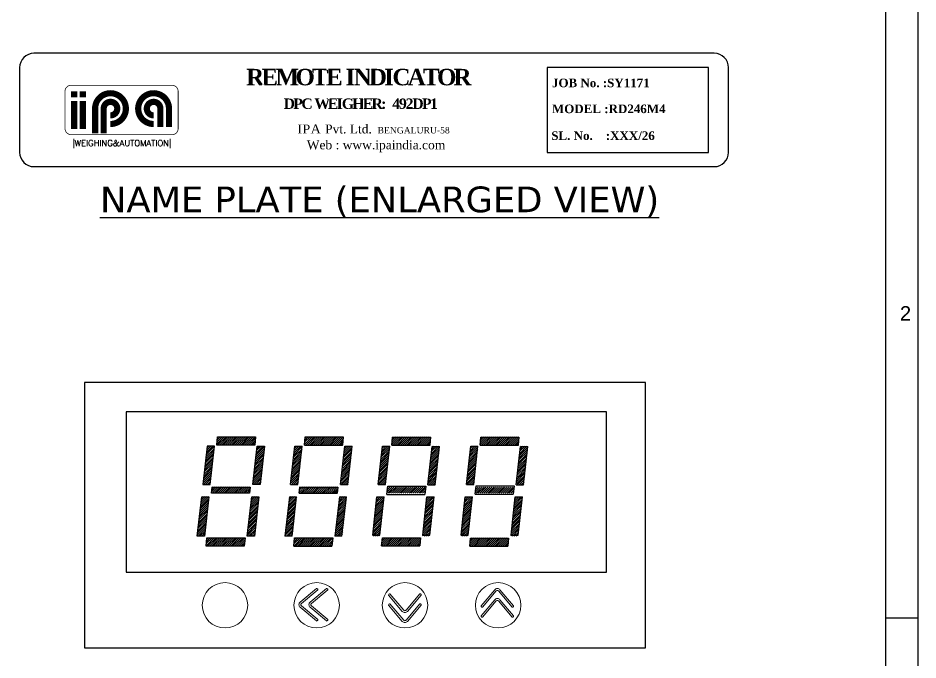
# Model space of a CAD drawing. Header units: inches. Extents: x 784 to 2184505, y 7 to 371504.
# Drawn here: x 472777 to 516048, y 303482 to 334373 of the extents above; entities that cross this region are included whole.
import ezdxf
from ezdxf.enums import TextEntityAlignment as Align

# ---------------------------------------------------------------- set-up
doc = ezdxf.new("R2010")
doc.units = ezdxf.units.IN
doc.header["$MEASUREMENT"] = 0
doc.layers.add('SHEET', color=10, linetype='Continuous')
doc.styles.add('ROMANC', font='romanc.shx', dxfattribs={"height": 5})
doc.styles.add('ROMANT', font='romant', dxfattribs={"width": 1.3, "height": 4})
doc.styles.get("Standard").update_dxf_attribs({"font": 'arial.ttf'})

# ---------------------------------------------------------------- blocks, each defined once
blk = doc.blocks.new('563')
for p, q in [((1294163.8675, 121852.597), (1294159.5706, 121852.597)), ((1294159.5706, 121852.597), (1294159.5706, 121850.5632)), ((1294163.8675, 121850.5632), (1294163.8675, 121852.597)), ((1294163.5686, 121852.3731), (1294159.8882, 121852.3731)), ((1294159.8882, 121852.3731), (1294159.8882, 121851.1423)), ((1294163.5686, 121851.1423), (1294163.5686, 121852.3731)), ((1294159.8882, 121851.1423), (1294163.5686, 121851.1423)), ((1294159.5706, 121850.5632), (1294163.8675, 121850.5632))]:
    blk.add_line(p, q)
at = {"color": 242, "linetype": 'Continuous'}
for p, q in [((1294160.5824, 121852.117), (1294160.5894, 121852.18)), ((1294160.5829, 121852.1252), (1294160.6391, 121852.1814)), ((1294160.5848, 121852.1419), (1294160.6243, 121852.1814)), ((1294160.5866, 121852.1586), (1294160.6094, 121852.1814)), ((1294160.5885, 121852.1753), (1294160.5946, 121852.1814)), ((1294160.5894, 121852.18), (1294160.8809, 121852.18)), ((1294160.591, 121852.1185), (1294160.654, 121852.1814)), ((1294160.6058, 121852.1185), (1294160.6688, 121852.1814)), ((1294160.6207, 121852.1185), (1294160.6837, 121852.1814)), ((1294160.6355, 121852.1185), (1294160.6985, 121852.1814)), ((1294160.6504, 121852.1185), (1294160.7133, 121852.1814)), ((1294160.6652, 121852.1185), (1294160.7282, 121852.1814)), ((1294160.6801, 121852.1185), (1294160.743, 121852.1814)), ((1294160.6949, 121852.1185), (1294160.7579, 121852.1814)), ((1294160.7097, 121852.1185), (1294160.7727, 121852.1814)), ((1294160.7246, 121852.1185), (1294160.7875, 121852.1814)), ((1294160.7394, 121852.1185), (1294160.8024, 121852.1814)), ((1294160.7543, 121852.1185), (1294160.8172, 121852.1814)), ((1294160.7691, 121852.1185), (1294160.8321, 121852.1814)), ((1294160.7839, 121852.1185), (1294160.8469, 121852.1814)), ((1294160.7988, 121852.1185), (1294160.8617, 121852.1814)), ((1294160.8136, 121852.1185), (1294160.8766, 121852.1814)), ((1294160.8285, 121852.1185), (1294160.8793, 121852.1694)), ((1294160.8433, 121852.1185), (1294160.8775, 121852.1527)), ((1294160.8581, 121852.1185), (1294160.8756, 121852.136)), ((1294160.873, 121852.1185), (1294160.8738, 121852.1193)), ((1294160.8809, 121852.18), (1294160.8739, 121852.117)), ((1294161.254, 121852.117), (1294161.261, 121852.18)), ((1294161.2571, 121852.1243), (1294161.3133, 121852.1805)), ((1294161.2589, 121852.141), (1294161.2985, 121852.1805)), ((1294161.2608, 121852.1577), (1294161.2836, 121852.1805)), ((1294161.261, 121852.18), (1294161.5525, 121852.18)), ((1294161.2627, 121852.1744), (1294161.2688, 121852.1805)), ((1294161.2652, 121852.1176), (1294161.3281, 121852.1805)), ((1294161.28, 121852.1176), (1294161.343, 121852.1805)), ((1294161.2949, 121852.1176), (1294161.3578, 121852.1805)), ((1294161.3097, 121852.1176), (1294161.3727, 121852.1805)), ((1294161.3245, 121852.1176), (1294161.3875, 121852.1805)), ((1294161.3394, 121852.1176), (1294161.4023, 121852.1805)), ((1294161.3542, 121852.1176), (1294161.4172, 121852.1805)), ((1294161.3691, 121852.1176), (1294161.432, 121852.1805)), ((1294161.3839, 121852.1176), (1294161.4469, 121852.1805)), ((1294161.3987, 121852.1176), (1294161.4617, 121852.1805)), ((1294161.4136, 121852.1176), (1294161.4765, 121852.1805)), ((1294161.4284, 121852.1176), (1294161.4914, 121852.1805)), ((1294161.4433, 121852.1176), (1294161.5062, 121852.1805)), ((1294161.4581, 121852.1176), (1294161.5211, 121852.1805)), ((1294161.4729, 121852.1176), (1294161.5359, 121852.1805)), ((1294161.4878, 121852.1176), (1294161.5507, 121852.1805)), ((1294161.5026, 121852.1176), (1294161.5535, 121852.1685)), ((1294161.5175, 121852.1176), (1294161.5516, 121852.1518)), ((1294161.5323, 121852.1176), (1294161.5498, 121852.1351)), ((1294161.5525, 121852.18), (1294161.5455, 121852.117)), ((1294161.9231, 121852.1159), (1294161.9301, 121852.1789)), ((1294161.9262, 121852.1233), (1294161.9824, 121852.1795)), ((1294161.928, 121852.14), (1294161.9675, 121852.1795)), ((1294161.9299, 121852.1566), (1294161.9527, 121852.1795)), ((1294161.9301, 121852.1789), (1294162.2216, 121852.1789)), ((1294161.9318, 121852.1733), (1294161.9379, 121852.1795)), ((1294161.9343, 121852.1165), (1294161.9972, 121852.1795)), ((1294161.9491, 121852.1165), (1294162.0121, 121852.1795)), ((1294161.9639, 121852.1165), (1294162.0269, 121852.1795)), ((1294161.9788, 121852.1165), (1294162.0417, 121852.1795)), ((1294161.9936, 121852.1165), (1294162.0566, 121852.1795)), ((1294162.0085, 121852.1165), (1294162.0714, 121852.1795)), ((1294162.0233, 121852.1165), (1294162.0863, 121852.1795)), ((1294162.0381, 121852.1165), (1294162.1011, 121852.1795)), ((1294162.053, 121852.1165), (1294162.1159, 121852.1795)), ((1294162.0678, 121852.1165), (1294162.1308, 121852.1795)), ((1294162.0827, 121852.1165), (1294162.1456, 121852.1795)), ((1294162.0975, 121852.1165), (1294162.1605, 121852.1795)), ((1294162.1123, 121852.1165), (1294162.1753, 121852.1795)), ((1294162.1272, 121852.1165), (1294162.1901, 121852.1795)), ((1294162.142, 121852.1165), (1294162.205, 121852.1795)), ((1294162.1569, 121852.1165), (1294162.2198, 121852.1795)), ((1294162.1717, 121852.1165), (1294162.2226, 121852.1674)), ((1294162.1865, 121852.1165), (1294162.2207, 121852.1507)), ((1294162.2014, 121852.1165), (1294162.2189, 121852.134)), ((1294162.2216, 121852.1789), (1294162.2146, 121852.1159)), ((1294162.5999, 121852.1159), (1294162.6069, 121852.1789)), ((1294162.603, 121852.1233), (1294162.6592, 121852.1795)), ((1294162.6049, 121852.14), (1294162.6444, 121852.1795)), ((1294162.6067, 121852.1566), (1294162.6295, 121852.1795)), ((1294162.6069, 121852.1789), (1294162.8984, 121852.1789)), ((1294162.6086, 121852.1733), (1294162.6147, 121852.1795)), ((1294162.6111, 121852.1165), (1294162.674, 121852.1795)), ((1294162.6259, 121852.1165), (1294162.6889, 121852.1795)), ((1294162.6408, 121852.1165), (1294162.7037, 121852.1795)), ((1294162.6556, 121852.1165), (1294162.7186, 121852.1795)), ((1294162.6704, 121852.1165), (1294162.7334, 121852.1795)), ((1294162.6853, 121852.1165), (1294162.7482, 121852.1795)), ((1294162.7001, 121852.1165), (1294162.7631, 121852.1795)), ((1294162.715, 121852.1165), (1294162.7779, 121852.1795)), ((1294162.7298, 121852.1165), (1294162.7928, 121852.1795)), ((1294162.7446, 121852.1165), (1294162.8076, 121852.1795)), ((1294162.7595, 121852.1165), (1294162.8224, 121852.1795)), ((1294162.7743, 121852.1165), (1294162.8373, 121852.1795)), ((1294162.7892, 121852.1165), (1294162.8521, 121852.1795)), ((1294162.804, 121852.1165), (1294162.867, 121852.1795)), ((1294162.8188, 121852.1165), (1294162.8818, 121852.1795)), ((1294162.8337, 121852.1165), (1294162.8966, 121852.1795)), ((1294162.8485, 121852.1165), (1294162.8994, 121852.1674)), ((1294162.8634, 121852.1165), (1294162.8975, 121852.1507)), ((1294162.8782, 121852.1165), (1294162.8957, 121852.134)), ((1294162.8984, 121852.1789), (1294162.8914, 121852.1159)), ((1294160.5097, 121852.1086), (1294160.477, 121851.8145)), ((1294160.4966, 121851.9944), (1294160.5583, 121852.0561)), ((1294160.4984, 121852.011), (1294160.5602, 121852.0728)), ((1294160.5003, 121852.0277), (1294160.5621, 121852.0895)), ((1294160.5021, 121852.0444), (1294160.5639, 121852.1062)), ((1294160.504, 121852.0611), (1294160.5529, 121852.1101)), ((1294160.5059, 121852.0778), (1294160.5381, 121852.1101)), ((1294160.5077, 121852.0945), (1294160.5233, 121852.1101)), ((1294160.5646, 121852.1086), (1294160.5097, 121852.1086)), ((1294160.5319, 121851.8145), (1294160.5646, 121852.1086)), ((1294160.8739, 121852.117), (1294160.5824, 121852.117)), ((1294160.86, 121851.8145), (1294160.8927, 121852.1086)), ((1294160.8793, 121851.9912), (1294160.9411, 121852.053)), ((1294160.8811, 121852.0079), (1294160.9429, 121852.0697)), ((1294160.883, 121852.0246), (1294160.9448, 121852.0864)), ((1294160.8848, 121852.0413), (1294160.9466, 121852.1031)), ((1294160.8867, 121852.058), (1294160.9388, 121852.1101)), ((1294160.8886, 121852.0747), (1294160.9239, 121852.1101)), ((1294160.8904, 121852.0914), (1294160.9091, 121852.1101)), ((1294160.8923, 121852.1081), (1294160.8943, 121852.1101)), ((1294160.8927, 121852.1086), (1294160.9476, 121852.1086)), ((1294160.9476, 121852.1086), (1294160.9149, 121851.8145)), ((1294161.1486, 121851.8145), (1294161.1813, 121852.1086)), ((1294161.1707, 121851.9935), (1294161.2325, 121852.0552)), ((1294161.1726, 121852.0102), (1294161.2344, 121852.0719)), ((1294161.1744, 121852.0268), (1294161.2362, 121852.0886)), ((1294161.1763, 121852.0435), (1294161.2381, 121852.1053)), ((1294161.1782, 121852.0602), (1294161.2271, 121852.1092)), ((1294161.18, 121852.0769), (1294161.2123, 121852.1092)), ((1294161.1813, 121852.1086), (1294161.2362, 121852.1086)), ((1294161.1819, 121852.0936), (1294161.1974, 121852.1092)), ((1294161.2035, 121851.8145), (1294161.2362, 121852.1086)), ((1294161.254, 121852.117), (1294161.5455, 121852.117)), ((1294161.5316, 121851.8145), (1294161.5643, 121852.1086)), ((1294161.5471, 121852.1176), (1294161.5479, 121852.1184)), ((1294161.5534, 121851.9903), (1294161.6152, 121852.0521)), ((1294161.5553, 121852.007), (1294161.6171, 121852.0688)), ((1294161.5572, 121852.0237), (1294161.6189, 121852.0855)), ((1294161.559, 121852.0404), (1294161.6208, 121852.1022)), ((1294161.5609, 121852.0571), (1294161.613, 121852.1092)), ((1294161.5627, 121852.0738), (1294161.5981, 121852.1092)), ((1294161.5643, 121852.1086), (1294161.6193, 121852.1086)), ((1294161.5646, 121852.0905), (1294161.5833, 121852.1092)), ((1294161.5664, 121852.1072), (1294161.5684, 121852.1092)), ((1294161.5865, 121851.8145), (1294161.6193, 121852.1086)), ((1294161.8203, 121851.8145), (1294161.8531, 121852.1086)), ((1294161.8398, 121851.9924), (1294161.9016, 121852.0541)), ((1294161.8417, 121852.0091), (1294161.9034, 121852.0708)), ((1294161.8435, 121852.0258), (1294161.9053, 121852.0875)), ((1294161.8454, 121852.0425), (1294161.9072, 121852.1042)), ((1294161.8472, 121852.0592), (1294161.8962, 121852.1081)), ((1294161.8491, 121852.0759), (1294161.8813, 121852.1081)), ((1294161.851, 121852.0926), (1294161.8665, 121852.1081)), ((1294161.8531, 121852.1086), (1294161.908, 121852.1086)), ((1294161.8753, 121851.8145), (1294161.908, 121852.1086)), ((1294161.9231, 121852.1159), (1294162.2146, 121852.1159)), ((1294162.2007, 121851.8134), (1294162.2334, 121852.1075)), ((1294162.2162, 121852.1165), (1294162.217, 121852.1173)), ((1294162.2225, 121851.9892), (1294162.2843, 121852.051)), ((1294162.2244, 121852.0059), (1294162.2862, 121852.0677)), ((1294162.2262, 121852.0226), (1294162.288, 121852.0844)), ((1294162.2281, 121852.0393), (1294162.2899, 121852.1011)), ((1294162.23, 121852.056), (1294162.282, 121852.1081)), ((1294162.2318, 121852.0727), (1294162.2672, 121852.1081)), ((1294162.2334, 121852.1075), (1294162.2883, 121852.1075)), ((1294162.2334, 121852.1075), (1294162.2883, 121852.1075)), ((1294162.2337, 121852.0894), (1294162.2524, 121852.1081)), ((1294162.2337, 121852.0894), (1294162.2524, 121852.1081)), ((1294162.2355, 121852.1061), (1294162.2375, 121852.1081)), ((1294162.2355, 121852.1061), (1294162.2375, 121852.1081)), ((1294162.2556, 121851.8134), (1294162.2883, 121852.1075)), ((1294162.4966, 121851.8146), (1294162.5293, 121852.1087)), ((1294162.5166, 121851.9924), (1294162.5784, 121852.0541)), ((1294162.5185, 121852.0091), (1294162.5803, 121852.0708)), ((1294162.5203, 121852.0258), (1294162.5821, 121852.0875)), ((1294162.5222, 121852.0425), (1294162.584, 121852.1042)), ((1294162.5241, 121852.0592), (1294162.573, 121852.1081)), ((1294162.5259, 121852.0759), (1294162.5582, 121852.1081)), ((1294162.5278, 121852.0926), (1294162.5433, 121852.1081)), ((1294162.5293, 121852.1087), (1294162.5842, 121852.1087)), ((1294162.5515, 121851.8146), (1294162.5842, 121852.1087)), ((1294162.5999, 121852.1159), (1294162.8914, 121852.1159)), ((1294162.8775, 121851.8134), (1294162.9103, 121852.1075)), ((1294162.893, 121852.1165), (1294162.8938, 121852.1173)), ((1294162.8993, 121851.9892), (1294162.9611, 121852.051)), ((1294162.9012, 121852.0059), (1294162.963, 121852.0677)), ((1294162.9031, 121852.0226), (1294162.9648, 121852.0844)), ((1294162.9049, 121852.0393), (1294162.9667, 121852.1011)), ((1294162.9068, 121852.056), (1294162.9589, 121852.1081)), ((1294162.9086, 121852.0727), (1294162.944, 121852.1081)), ((1294162.9103, 121852.1075), (1294162.9652, 121852.1075)), ((1294162.9103, 121852.1075), (1294162.9652, 121852.1075)), ((1294162.9105, 121852.0894), (1294162.9292, 121852.1081)), ((1294162.9105, 121852.0894), (1294162.9292, 121852.1081)), ((1294162.9123, 121852.1061), (1294162.9143, 121852.1081)), ((1294162.9123, 121852.1061), (1294162.9143, 121852.1081)), ((1294162.9324, 121851.8134), (1294162.9652, 121852.1075)), ((1294160.4891, 121851.9276), (1294160.5509, 121851.9893)), ((1294160.491, 121851.9443), (1294160.5528, 121852.006)), ((1294160.4928, 121851.961), (1294160.5546, 121852.0227)), ((1294160.4947, 121851.9777), (1294160.5565, 121852.0394)), ((1294160.8718, 121851.9244), (1294160.9336, 121851.9862)), ((1294160.8737, 121851.9411), (1294160.9355, 121852.0029)), ((1294160.8756, 121851.9578), (1294160.9373, 121852.0196)), ((1294160.8774, 121851.9745), (1294160.9392, 121852.0363)), ((1294161.1633, 121851.9267), (1294161.2251, 121851.9884)), ((1294161.1652, 121851.9434), (1294161.2269, 121852.0051)), ((1294161.167, 121851.9601), (1294161.2288, 121852.0218)), ((1294161.1689, 121851.9768), (1294161.2306, 121852.0385)), ((1294161.546, 121851.9235), (1294161.6078, 121851.9853)), ((1294161.5479, 121851.9402), (1294161.6096, 121852.002)), ((1294161.5497, 121851.9569), (1294161.6115, 121852.0187)), ((1294161.5516, 121851.9736), (1294161.6134, 121852.0354)), ((1294161.8324, 121851.9256), (1294161.8942, 121851.9874)), ((1294161.8342, 121851.9423), (1294161.896, 121852.004)), ((1294161.8361, 121851.959), (1294161.8979, 121852.0207)), ((1294161.838, 121851.9757), (1294161.8997, 121852.0374)), ((1294162.2151, 121851.9224), (1294162.2769, 121851.9842)), ((1294162.2169, 121851.9391), (1294162.2787, 121852.0009)), ((1294162.2188, 121851.9558), (1294162.2806, 121852.0176)), ((1294162.2207, 121851.9725), (1294162.2824, 121852.0343)), ((1294162.5092, 121851.9256), (1294162.571, 121851.9874)), ((1294162.5111, 121851.9423), (1294162.5728, 121852.004)), ((1294162.5129, 121851.959), (1294162.5747, 121852.0207)), ((1294162.5148, 121851.9757), (1294162.5765, 121852.0374)), ((1294162.8919, 121851.9224), (1294162.9537, 121851.9842)), ((1294162.8938, 121851.9391), (1294162.9555, 121852.0009)), ((1294162.8956, 121851.9558), (1294162.9574, 121852.0176)), ((1294162.8975, 121851.9725), (1294162.9593, 121852.0343)), ((1294160.4817, 121851.8608), (1294160.5435, 121851.9225)), ((1294160.4836, 121851.8775), (1294160.5453, 121851.9392)), ((1294160.4854, 121851.8942), (1294160.5472, 121851.9559)), ((1294160.4873, 121851.9109), (1294160.549, 121851.9726)), ((1294160.8644, 121851.8576), (1294160.9262, 121851.9194)), ((1294160.8663, 121851.8743), (1294160.928, 121851.9361)), ((1294160.8681, 121851.891), (1294160.9299, 121851.9528)), ((1294160.87, 121851.9077), (1294160.9318, 121851.9695)), ((1294161.1559, 121851.8599), (1294161.2176, 121851.9216)), ((1294161.1577, 121851.8766), (1294161.2195, 121851.9383)), ((1294161.1596, 121851.8933), (1294161.2214, 121851.955)), ((1294161.1614, 121851.91), (1294161.2232, 121851.9717)), ((1294161.5386, 121851.8567), (1294161.6004, 121851.9185)), ((1294161.5404, 121851.8734), (1294161.6022, 121851.9352)), ((1294161.5423, 121851.8901), (1294161.6041, 121851.9519)), ((1294161.5441, 121851.9068), (1294161.6059, 121851.9686)), ((1294161.8249, 121851.8588), (1294161.8867, 121851.9206)), ((1294161.8268, 121851.8755), (1294161.8886, 121851.9373)), ((1294161.8287, 121851.8922), (1294161.8904, 121851.954)), ((1294161.8305, 121851.9089), (1294161.8923, 121851.9707)), ((1294162.2077, 121851.8556), (1294162.2694, 121851.9174)), ((1294162.2095, 121851.8723), (1294162.2713, 121851.9341)), ((1294162.2114, 121851.889), (1294162.2732, 121851.9508)), ((1294162.2132, 121851.9057), (1294162.275, 121851.9675)), ((1294162.5018, 121851.8588), (1294162.5635, 121851.9206)), ((1294162.5036, 121851.8755), (1294162.5654, 121851.9373)), ((1294162.5055, 121851.8922), (1294162.5673, 121851.954)), ((1294162.5073, 121851.9089), (1294162.5691, 121851.9707)), ((1294162.8845, 121851.8556), (1294162.9463, 121851.9174)), ((1294162.8863, 121851.8723), (1294162.9481, 121851.9341)), ((1294162.8882, 121851.889), (1294162.95, 121851.9508)), ((1294162.89, 121851.9057), (1294162.9518, 121851.9675)), ((1294160.478, 121851.8274), (1294160.5398, 121851.8891)), ((1294160.4798, 121851.8441), (1294160.5416, 121851.9058)), ((1294160.4814, 121851.816), (1294160.5379, 121851.8724)), ((1294160.4963, 121851.816), (1294160.536, 121851.8557)), ((1294160.8607, 121851.8242), (1294160.9225, 121851.886)), ((1294160.8625, 121851.8409), (1294160.9243, 121851.9027)), ((1294160.8673, 121851.816), (1294160.9206, 121851.8693)), ((1294160.8821, 121851.816), (1294160.9188, 121851.8526)), ((1294161.1521, 121851.8265), (1294161.2139, 121851.8882)), ((1294161.154, 121851.8432), (1294161.2158, 121851.9049)), ((1294161.1556, 121851.8151), (1294161.2121, 121851.8715)), ((1294161.1705, 121851.8151), (1294161.2102, 121851.8548)), ((1294161.5349, 121851.8233), (1294161.5966, 121851.8851)), ((1294161.5367, 121851.84), (1294161.5985, 121851.9018)), ((1294161.5415, 121851.8151), (1294161.5948, 121851.8684)), ((1294161.5563, 121851.8151), (1294161.5929, 121851.8517)), ((1294161.8212, 121851.8254), (1294161.883, 121851.8872)), ((1294161.8231, 121851.8421), (1294161.8849, 121851.9039)), ((1294161.8247, 121851.814), (1294161.8811, 121851.8705)), ((1294161.8395, 121851.814), (1294161.8793, 121851.8538)), ((1294162.2039, 121851.8222), (1294162.2657, 121851.884)), ((1294162.2058, 121851.8389), (1294162.2676, 121851.9007)), ((1294162.2105, 121851.814), (1294162.2639, 121851.8673)), ((1294162.2254, 121851.814), (1294162.262, 121851.8506)), ((1294162.498, 121851.8254), (1294162.5598, 121851.8872)), ((1294162.4999, 121851.8421), (1294162.5617, 121851.9039)), ((1294162.5015, 121851.814), (1294162.558, 121851.8705)), ((1294162.5164, 121851.814), (1294162.5561, 121851.8538)), ((1294162.8808, 121851.8222), (1294162.9425, 121851.884)), ((1294162.8826, 121851.8389), (1294162.9444, 121851.9007)), ((1294162.8874, 121851.814), (1294162.9407, 121851.8673)), ((1294162.9022, 121851.814), (1294162.9388, 121851.8506)), ((1294160.477, 121851.8145), (1294160.5319, 121851.8145)), ((1294160.5111, 121851.816), (1294160.5342, 121851.839)), ((1294160.526, 121851.816), (1294160.5323, 121851.8223)), ((1294160.5415, 121851.749), (1294160.5466, 121851.7952)), ((1294160.542, 121851.7579), (1294160.5809, 121851.7967)), ((1294160.5439, 121851.7746), (1294160.566, 121851.7967)), ((1294160.5458, 121851.7913), (1294160.5512, 121851.7967)), ((1294160.5466, 121851.7952), (1294160.8381, 121851.7952)), ((1294160.5495, 121851.7505), (1294160.5957, 121851.7967)), ((1294160.5644, 121851.7505), (1294160.6106, 121851.7967)), ((1294160.5792, 121851.7505), (1294160.6254, 121851.7967)), ((1294160.5941, 121851.7505), (1294160.6402, 121851.7967)), ((1294160.6089, 121851.7505), (1294160.6551, 121851.7967)), ((1294160.6237, 121851.7505), (1294160.6699, 121851.7967)), ((1294160.6386, 121851.7505), (1294160.6848, 121851.7967)), ((1294160.6534, 121851.7505), (1294160.6996, 121851.7967)), ((1294160.6683, 121851.7505), (1294160.7144, 121851.7967)), ((1294160.6831, 121851.7505), (1294160.7293, 121851.7967)), ((1294160.6979, 121851.7505), (1294160.7441, 121851.7967)), ((1294160.7128, 121851.7505), (1294160.759, 121851.7967)), ((1294160.7276, 121851.7505), (1294160.7738, 121851.7967)), ((1294160.7425, 121851.7505), (1294160.7886, 121851.7967)), ((1294160.7573, 121851.7505), (1294160.8035, 121851.7967)), ((1294160.7721, 121851.7505), (1294160.8183, 121851.7967)), ((1294160.787, 121851.7505), (1294160.8332, 121851.7967)), ((1294160.8018, 121851.7505), (1294160.8366, 121851.7853)), ((1294160.8381, 121851.7952), (1294160.833, 121851.749)), ((1294160.9149, 121851.8145), (1294160.86, 121851.8145)), ((1294160.897, 121851.816), (1294160.9169, 121851.8359)), ((1294160.9118, 121851.816), (1294160.915, 121851.8192)), ((1294161.1486, 121851.8145), (1294161.2035, 121851.8145)), ((1294161.1853, 121851.8151), (1294161.2083, 121851.8381)), ((1294161.2001, 121851.8151), (1294161.2065, 121851.8214)), ((1294161.2131, 121851.749), (1294161.2182, 121851.7952)), ((1294161.2162, 121851.757), (1294161.255, 121851.7958)), ((1294161.2181, 121851.7737), (1294161.2402, 121851.7958)), ((1294161.2182, 121851.7952), (1294161.5097, 121851.7952)), ((1294161.2199, 121851.7904), (1294161.2254, 121851.7958)), ((1294161.2237, 121851.7496), (1294161.2699, 121851.7958)), ((1294161.2385, 121851.7496), (1294161.2847, 121851.7958)), ((1294161.2534, 121851.7496), (1294161.2996, 121851.7958)), ((1294161.2682, 121851.7496), (1294161.3144, 121851.7958)), ((1294161.2831, 121851.7496), (1294161.3292, 121851.7958)), ((1294161.2979, 121851.7496), (1294161.3441, 121851.7958)), ((1294161.3127, 121851.7496), (1294161.3589, 121851.7958)), ((1294161.3276, 121851.7496), (1294161.3738, 121851.7958)), ((1294161.3424, 121851.7496), (1294161.3886, 121851.7958)), ((1294161.3573, 121851.7496), (1294161.4034, 121851.7958)), ((1294161.3721, 121851.7496), (1294161.4183, 121851.7958)), ((1294161.387, 121851.7496), (1294161.4331, 121851.7958)), ((1294161.4018, 121851.7496), (1294161.448, 121851.7958)), ((1294161.4166, 121851.7496), (1294161.4628, 121851.7958)), ((1294161.4315, 121851.7496), (1294161.4776, 121851.7958)), ((1294161.4463, 121851.7496), (1294161.4925, 121851.7958)), ((1294161.4612, 121851.7496), (1294161.5073, 121851.7958)), ((1294161.476, 121851.7496), (1294161.5108, 121851.7844)), ((1294161.5097, 121851.7952), (1294161.5046, 121851.749)), ((1294161.5316, 121851.8145), (1294161.5865, 121851.8145)), ((1294161.5711, 121851.8151), (1294161.5911, 121851.835)), ((1294161.586, 121851.8151), (1294161.5892, 121851.8183)), ((1294161.8203, 121851.8145), (1294161.8753, 121851.8145)), ((1294161.8544, 121851.814), (1294161.8774, 121851.8371)), ((1294161.8692, 121851.814), (1294161.8756, 121851.8204)), ((1294161.8853, 121851.7559), (1294161.9241, 121851.7947)), ((1294161.8859, 121851.7385), (1294161.8929, 121851.8014)), ((1294161.8872, 121851.7726), (1294161.9093, 121851.7947)), ((1294161.889, 121851.7893), (1294161.8944, 121851.7947)), ((1294161.8928, 121851.7485), (1294161.939, 121851.7947)), ((1294161.8929, 121851.8014), (1294162.1844, 121851.8014)), ((1294161.9076, 121851.7485), (1294161.9538, 121851.7947)), ((1294161.9225, 121851.7485), (1294161.9686, 121851.7947)), ((1294161.9373, 121851.7485), (1294161.9835, 121851.7947)), ((1294161.9522, 121851.7485), (1294161.9983, 121851.7947)), ((1294161.967, 121851.7485), (1294162.0132, 121851.7947)), ((1294161.9818, 121851.7485), (1294162.028, 121851.7947)), ((1294161.9967, 121851.7485), (1294162.0428, 121851.7947)), ((1294162.0115, 121851.7485), (1294162.0577, 121851.7947)), ((1294162.0264, 121851.7485), (1294162.0725, 121851.7947)), ((1294162.0412, 121851.7485), (1294162.0874, 121851.7947)), ((1294162.056, 121851.7485), (1294162.1022, 121851.7947)), ((1294162.0709, 121851.7485), (1294162.117, 121851.7947)), ((1294162.0857, 121851.7485), (1294162.1319, 121851.7947)), ((1294162.1006, 121851.7485), (1294162.1467, 121851.7947)), ((1294162.1154, 121851.7485), (1294162.1616, 121851.7947)), ((1294162.1302, 121851.7485), (1294162.1764, 121851.7947)), ((1294162.1451, 121851.7485), (1294162.1798, 121851.7833)), ((1294162.1844, 121851.8014), (1294162.1774, 121851.7385)), ((1294162.2007, 121851.8134), (1294162.2556, 121851.8134)), ((1294162.2402, 121851.814), (1294162.2601, 121851.8339)), ((1294162.2551, 121851.814), (1294162.2583, 121851.8172)), ((1294162.4966, 121851.8146), (1294162.5515, 121851.8146)), ((1294162.5312, 121851.814), (1294162.5542, 121851.8371)), ((1294162.546, 121851.814), (1294162.5524, 121851.8204)), ((1294162.5621, 121851.7559), (1294162.6009, 121851.7947)), ((1294162.5623, 121851.7407), (1294162.5693, 121851.8037)), ((1294162.564, 121851.7726), (1294162.5861, 121851.7947)), ((1294162.5658, 121851.7893), (1294162.5713, 121851.7947)), ((1294162.5693, 121851.8037), (1294162.8608, 121851.8037)), ((1294162.5696, 121851.7485), (1294162.6158, 121851.7947)), ((1294162.5844, 121851.7485), (1294162.6306, 121851.7947)), ((1294162.5993, 121851.7485), (1294162.6455, 121851.7947)), ((1294162.6141, 121851.7485), (1294162.6603, 121851.7947)), ((1294162.629, 121851.7485), (1294162.6751, 121851.7947)), ((1294162.6438, 121851.7485), (1294162.69, 121851.7947)), ((1294162.6587, 121851.7485), (1294162.7048, 121851.7947)), ((1294162.6735, 121851.7485), (1294162.7197, 121851.7947)), ((1294162.6883, 121851.7485), (1294162.7345, 121851.7947)), ((1294162.7032, 121851.7485), (1294162.7493, 121851.7947)), ((1294162.718, 121851.7485), (1294162.7642, 121851.7947)), ((1294162.7329, 121851.7485), (1294162.779, 121851.7947)), ((1294162.7477, 121851.7485), (1294162.7939, 121851.7947)), ((1294162.7625, 121851.7485), (1294162.8087, 121851.7947)), ((1294162.7774, 121851.7485), (1294162.8235, 121851.7947)), ((1294162.7922, 121851.7485), (1294162.8384, 121851.7947)), ((1294162.8071, 121851.7485), (1294162.8532, 121851.7947)), ((1294162.8219, 121851.7485), (1294162.8567, 121851.7833)), ((1294162.8608, 121851.8037), (1294162.8538, 121851.7407)), ((1294162.8775, 121851.8134), (1294162.9324, 121851.8134)), ((1294162.917, 121851.814), (1294162.937, 121851.8339)), ((1294162.9319, 121851.814), (1294162.9351, 121851.8172)), ((1294160.4328, 121851.4187), (1294160.4674, 121851.7212)), ((1294160.4582, 121851.6444), (1294160.5192, 121851.7054)), ((1294160.4602, 121851.6611), (1294160.5211, 121851.7221)), ((1294160.4621, 121851.6779), (1294160.5069, 121851.7227)), ((1294160.464, 121851.6947), (1294160.492, 121851.7227)), ((1294160.4659, 121851.7114), (1294160.4772, 121851.7227)), ((1294160.4674, 121851.7212), (1294160.5214, 121851.7212)), ((1294160.5214, 121851.7212), (1294160.4878, 121851.4187)), ((1294160.833, 121851.749), (1294160.5415, 121851.749)), ((1294160.8159, 121851.4187), (1294160.8505, 121851.7212)), ((1294160.8167, 121851.7505), (1294160.8347, 121851.7686)), ((1294160.8315, 121851.7505), (1294160.8329, 121851.7519)), ((1294160.8429, 121851.658), (1294160.9038, 121851.7189)), ((1294160.8448, 121851.6747), (1294160.8927, 121851.7227)), ((1294160.8467, 121851.6915), (1294160.8779, 121851.7227)), ((1294160.8486, 121851.7083), (1294160.8631, 121851.7227)), ((1294160.8505, 121851.7212), (1294160.9045, 121851.7212)), ((1294160.9045, 121851.7212), (1294160.8708, 121851.4187)), ((1294161.1391, 121851.7212), (1294161.1045, 121851.4187)), ((1294161.1343, 121851.6602), (1294161.1953, 121851.7212)), ((1294161.1362, 121851.677), (1294161.181, 121851.7218)), ((1294161.1382, 121851.6938), (1294161.1662, 121851.7218)), ((1294161.1391, 121851.7212), (1294161.193, 121851.7212)), ((1294161.1401, 121851.7105), (1294161.1514, 121851.7218)), ((1294161.1594, 121851.4187), (1294161.193, 121851.7212)), ((1294161.2131, 121851.749), (1294161.5046, 121851.749)), ((1294161.5221, 121851.7212), (1294161.4875, 121851.4187)), ((1294161.4908, 121851.7496), (1294161.5089, 121851.7677)), ((1294161.5057, 121851.7496), (1294161.507, 121851.751)), ((1294161.517, 121851.6571), (1294161.578, 121851.718)), ((1294161.5189, 121851.6738), (1294161.5669, 121851.7218)), ((1294161.5209, 121851.6906), (1294161.5521, 121851.7218)), ((1294161.5221, 121851.7212), (1294161.5761, 121851.7212)), ((1294161.5228, 121851.7074), (1294161.5372, 121851.7218)), ((1294161.5424, 121851.4187), (1294161.5761, 121851.7212)), ((1294161.7778, 121851.4266), (1294161.8105, 121851.7207)), ((1294161.8034, 121851.6592), (1294161.8644, 121851.7201)), ((1294161.8053, 121851.6759), (1294161.8501, 121851.7207)), ((1294161.8072, 121851.6927), (1294161.8353, 121851.7207)), ((1294161.8092, 121851.7094), (1294161.8205, 121851.7207)), ((1294161.8105, 121851.7207), (1294161.8654, 121851.7207)), ((1294161.8327, 121851.4266), (1294161.8654, 121851.7207)), ((1294161.8859, 121851.7385), (1294162.1774, 121851.7385)), ((1294162.1599, 121851.7485), (1294162.178, 121851.7666)), ((1294162.1607, 121851.4266), (1294162.1934, 121851.7207)), ((1294162.1748, 121851.7485), (1294162.1761, 121851.7499)), ((1294162.1861, 121851.656), (1294162.2471, 121851.717)), ((1294162.188, 121851.6728), (1294162.236, 121851.7207)), ((1294162.1899, 121851.6895), (1294162.2211, 121851.7207)), ((1294162.1919, 121851.7063), (1294162.2063, 121851.7207)), ((1294162.1934, 121851.7207), (1294162.2484, 121851.7207)), ((1294162.2156, 121851.4266), (1294162.2484, 121851.7207)), ((1294162.4543, 121851.4265), (1294162.487, 121851.7206)), ((1294162.4802, 121851.6592), (1294162.5412, 121851.7201)), ((1294162.4821, 121851.6759), (1294162.5269, 121851.7207)), ((1294162.4841, 121851.6927), (1294162.5121, 121851.7207)), ((1294162.486, 121851.7094), (1294162.4973, 121851.7207)), ((1294162.487, 121851.7206), (1294162.5419, 121851.7206)), ((1294162.5092, 121851.4265), (1294162.5419, 121851.7206)), ((1294162.5623, 121851.7407), (1294162.8538, 121851.7407)), ((1294162.8367, 121851.7485), (1294162.8548, 121851.7666)), ((1294162.8378, 121851.4267), (1294162.8705, 121851.7208)), ((1294162.8516, 121851.7485), (1294162.8529, 121851.7499)), ((1294162.8629, 121851.656), (1294162.9239, 121851.717)), ((1294162.8648, 121851.6728), (1294162.9128, 121851.7207)), ((1294162.8668, 121851.6895), (1294162.898, 121851.7207)), ((1294162.8687, 121851.7063), (1294162.8831, 121851.7207)), ((1294162.8705, 121851.7208), (1294162.9254, 121851.7208)), ((1294162.8927, 121851.4267), (1294162.9254, 121851.7208)), ((1294160.4506, 121851.5774), (1294160.5118, 121851.6386)), ((1294160.4525, 121851.5941), (1294160.5137, 121851.6553)), ((1294160.4544, 121851.6109), (1294160.5155, 121851.672)), ((1294160.4563, 121851.6276), (1294160.5174, 121851.6887)), ((1294160.8352, 121851.591), (1294160.8964, 121851.6521)), ((1294160.8371, 121851.6077), (1294160.8982, 121851.6688)), ((1294160.839, 121851.6245), (1294160.9001, 121851.6855)), ((1294160.8409, 121851.6412), (1294160.902, 121851.7022)), ((1294161.1247, 121851.5765), (1294161.186, 121851.6377)), ((1294161.1267, 121851.5932), (1294161.1878, 121851.6544)), ((1294161.1286, 121851.61), (1294161.1897, 121851.6711)), ((1294161.1305, 121851.6267), (1294161.1916, 121851.6878)), ((1294161.1324, 121851.6435), (1294161.1934, 121851.7045)), ((1294161.5094, 121851.5901), (1294161.5706, 121851.6513)), ((1294161.5113, 121851.6068), (1294161.5724, 121851.6679)), ((1294161.5132, 121851.6236), (1294161.5743, 121851.6846)), ((1294161.5151, 121851.6403), (1294161.5761, 121851.7013)), ((1294161.7938, 121851.5754), (1294161.8551, 121851.6366)), ((1294161.7957, 121851.5921), (1294161.8569, 121851.6533)), ((1294161.7977, 121851.6089), (1294161.8588, 121851.67)), ((1294161.7996, 121851.6256), (1294161.8606, 121851.6867)), ((1294161.8015, 121851.6424), (1294161.8625, 121851.7034)), ((1294162.1784, 121851.589), (1294162.2396, 121851.6502)), ((1294162.1804, 121851.6057), (1294162.2415, 121851.6669)), ((1294162.1823, 121851.6225), (1294162.2434, 121851.6836)), ((1294162.1842, 121851.6393), (1294162.2452, 121851.7003)), ((1294162.4706, 121851.5754), (1294162.5319, 121851.6366)), ((1294162.4726, 121851.5921), (1294162.5337, 121851.6533)), ((1294162.4745, 121851.6089), (1294162.5356, 121851.67)), ((1294162.4764, 121851.6256), (1294162.5375, 121851.6867)), ((1294162.4783, 121851.6424), (1294162.5393, 121851.7034)), ((1294162.8553, 121851.589), (1294162.9165, 121851.6502)), ((1294162.8572, 121851.6057), (1294162.9183, 121851.6669)), ((1294162.8591, 121851.6225), (1294162.9202, 121851.6836)), ((1294162.861, 121851.6393), (1294162.922, 121851.7003)), ((1294160.4429, 121851.5103), (1294160.5044, 121851.5718)), ((1294160.4448, 121851.5271), (1294160.5062, 121851.5885)), ((1294160.4467, 121851.5438), (1294160.5081, 121851.6052)), ((1294160.4487, 121851.5606), (1294160.51, 121851.6219)), ((1294160.8256, 121851.5072), (1294160.8871, 121851.5687)), ((1294160.8275, 121851.5239), (1294160.889, 121851.5854)), ((1294160.8294, 121851.5407), (1294160.8908, 121851.6021)), ((1294160.8314, 121851.5574), (1294160.8927, 121851.6188)), ((1294160.8333, 121851.5742), (1294160.8945, 121851.6355)), ((1294161.1171, 121851.5094), (1294161.1785, 121851.5709)), ((1294161.119, 121851.5262), (1294161.1804, 121851.5876)), ((1294161.1209, 121851.5429), (1294161.1823, 121851.6043)), ((1294161.1228, 121851.5597), (1294161.1841, 121851.621)), ((1294161.4998, 121851.5063), (1294161.5613, 121851.5678)), ((1294161.5017, 121851.523), (1294161.5631, 121851.5845)), ((1294161.5036, 121851.5398), (1294161.565, 121851.6012)), ((1294161.5055, 121851.5566), (1294161.5668, 121851.6179)), ((1294161.5074, 121851.5733), (1294161.5687, 121851.6346)), ((1294161.7862, 121851.5083), (1294161.8476, 121851.5698)), ((1294161.7881, 121851.5251), (1294161.8495, 121851.5865)), ((1294161.79, 121851.5419), (1294161.8513, 121851.6032)), ((1294161.7919, 121851.5586), (1294161.8532, 121851.6199)), ((1294162.1708, 121851.522), (1294162.2322, 121851.5834)), ((1294162.1727, 121851.5387), (1294162.2341, 121851.6001)), ((1294162.1746, 121851.5555), (1294162.2359, 121851.6168)), ((1294162.1765, 121851.5722), (1294162.2378, 121851.6335)), ((1294162.463, 121851.5083), (1294162.5244, 121851.5698)), ((1294162.4649, 121851.5251), (1294162.5263, 121851.5865)), ((1294162.4668, 121851.5419), (1294162.5282, 121851.6032)), ((1294162.4687, 121851.5586), (1294162.53, 121851.6199)), ((1294162.8476, 121851.522), (1294162.909, 121851.5834)), ((1294162.8495, 121851.5387), (1294162.9109, 121851.6001)), ((1294162.8514, 121851.5555), (1294162.9127, 121851.6168)), ((1294162.8533, 121851.5722), (1294162.9146, 121851.6335)), ((1294160.4352, 121851.4433), (1294160.4969, 121851.505)), ((1294160.4372, 121851.4601), (1294160.4988, 121851.5217)), ((1294160.4391, 121851.4768), (1294160.5007, 121851.5384)), ((1294160.441, 121851.4936), (1294160.5025, 121851.5551)), ((1294160.818, 121851.4401), (1294160.8797, 121851.5019)), ((1294160.8199, 121851.4569), (1294160.8815, 121851.5186)), ((1294160.8218, 121851.4737), (1294160.8834, 121851.5353)), ((1294160.8237, 121851.4904), (1294160.8852, 121851.552)), ((1294161.1094, 121851.4424), (1294161.1711, 121851.5041)), ((1294161.1113, 121851.4592), (1294161.173, 121851.5208)), ((1294161.1132, 121851.4759), (1294161.1748, 121851.5375)), ((1294161.1152, 121851.4927), (1294161.1767, 121851.5542)), ((1294161.4921, 121851.4393), (1294161.5538, 121851.501)), ((1294161.494, 121851.456), (1294161.5557, 121851.5177)), ((1294161.4959, 121851.4728), (1294161.5575, 121851.5344)), ((1294161.4979, 121851.4895), (1294161.5594, 121851.5511)), ((1294161.7785, 121851.4413), (1294161.8402, 121851.503)), ((1294161.7804, 121851.4581), (1294161.8421, 121851.5197)), ((1294161.7823, 121851.4748), (1294161.8439, 121851.5364)), ((1294161.7842, 121851.4916), (1294161.8458, 121851.5531)), ((1294162.1612, 121851.4382), (1294162.2229, 121851.4999)), ((1294162.1631, 121851.4549), (1294162.2248, 121851.5166)), ((1294162.165, 121851.4717), (1294162.2266, 121851.5333)), ((1294162.1669, 121851.4884), (1294162.2285, 121851.55)), ((1294162.1689, 121851.5052), (1294162.2303, 121851.5667)), ((1294162.4553, 121851.4413), (1294162.517, 121851.503)), ((1294162.4572, 121851.4581), (1294162.5189, 121851.5197)), ((1294162.4591, 121851.4748), (1294162.5207, 121851.5364)), ((1294162.4611, 121851.4916), (1294162.5226, 121851.5531)), ((1294162.838, 121851.4382), (1294162.8997, 121851.4999)), ((1294162.8399, 121851.4549), (1294162.9016, 121851.5166)), ((1294162.8419, 121851.4717), (1294162.9034, 121851.5333)), ((1294162.8438, 121851.4884), (1294162.9053, 121851.55)), ((1294162.8457, 121851.5052), (1294162.9072, 121851.5667)), ((1294160.4333, 121851.4265), (1294160.4951, 121851.4883)), ((1294160.4418, 121851.4202), (1294160.4932, 121851.4716)), ((1294160.4567, 121851.4202), (1294160.4914, 121851.4549)), ((1294160.4715, 121851.4202), (1294160.4895, 121851.4382)), ((1294160.816, 121851.4234), (1294160.8778, 121851.4852)), ((1294160.8277, 121851.4202), (1294160.8759, 121851.4685)), ((1294160.8425, 121851.4202), (1294160.8741, 121851.4518)), ((1294160.8574, 121851.4202), (1294160.8722, 121851.4351)), ((1294161.1075, 121851.4256), (1294161.1693, 121851.4874)), ((1294161.116, 121851.4193), (1294161.1674, 121851.4707)), ((1294161.1308, 121851.4193), (1294161.1655, 121851.454)), ((1294161.1457, 121851.4193), (1294161.1637, 121851.4373)), ((1294161.4902, 121851.4225), (1294161.552, 121851.4843)), ((1294161.5019, 121851.4193), (1294161.5501, 121851.4676)), ((1294161.5167, 121851.4193), (1294161.5483, 121851.4509)), ((1294161.5315, 121851.4193), (1294161.5464, 121851.4342)), ((1294161.7766, 121851.4246), (1294161.8383, 121851.4863)), ((1294161.7851, 121851.4182), (1294161.8365, 121851.4696)), ((1294161.7999, 121851.4182), (1294161.8346, 121851.4529)), ((1294161.8148, 121851.4182), (1294161.8328, 121851.4362)), ((1294162.1593, 121851.4214), (1294162.2211, 121851.4832)), ((1294162.1709, 121851.4182), (1294162.2192, 121851.4665)), ((1294162.1858, 121851.4182), (1294162.2173, 121851.4498)), ((1294162.2006, 121851.4182), (1294162.2155, 121851.4331)), ((1294162.4534, 121851.4246), (1294162.5152, 121851.4863)), ((1294162.4619, 121851.4182), (1294162.5133, 121851.4696)), ((1294162.4767, 121851.4182), (1294162.5114, 121851.4529)), ((1294162.4916, 121851.4182), (1294162.5096, 121851.4362)), ((1294162.8361, 121851.4214), (1294162.8979, 121851.4832)), ((1294162.8478, 121851.4182), (1294162.896, 121851.4665)), ((1294162.8626, 121851.4182), (1294162.8942, 121851.4498)), ((1294162.8774, 121851.4182), (1294162.8923, 121851.4331)), ((1294160.4878, 121851.4187), (1294160.4328, 121851.4187)), ((1294160.4864, 121851.4202), (1294160.4877, 121851.4215)), ((1294160.5009, 121851.3457), (1294160.5624, 121851.4072)), ((1294160.501, 121851.3428), (1294160.508, 121851.4057)), ((1294160.5028, 121851.3624), (1294160.5476, 121851.4072)), ((1294160.5046, 121851.3791), (1294160.5327, 121851.4072)), ((1294160.5065, 121851.3958), (1294160.5179, 121851.4072)), ((1294160.508, 121851.4057), (1294160.7995, 121851.4057)), ((1294160.5143, 121851.3443), (1294160.5773, 121851.4072)), ((1294160.5291, 121851.3443), (1294160.5921, 121851.4072)), ((1294160.544, 121851.3443), (1294160.6069, 121851.4072)), ((1294160.5588, 121851.3443), (1294160.6218, 121851.4072)), ((1294160.5737, 121851.3443), (1294160.6366, 121851.4072)), ((1294160.5885, 121851.3443), (1294160.6515, 121851.4072)), ((1294160.6033, 121851.3443), (1294160.6663, 121851.4072)), ((1294160.6182, 121851.3443), (1294160.6811, 121851.4072)), ((1294160.633, 121851.3443), (1294160.696, 121851.4072)), ((1294160.6479, 121851.3443), (1294160.7108, 121851.4072)), ((1294160.6627, 121851.3443), (1294160.7257, 121851.4072)), ((1294160.6775, 121851.3443), (1294160.7405, 121851.4072)), ((1294160.6924, 121851.3443), (1294160.7553, 121851.4072)), ((1294160.7072, 121851.3443), (1294160.7702, 121851.4072)), ((1294160.7221, 121851.3443), (1294160.785, 121851.4072)), ((1294160.7369, 121851.3443), (1294160.7992, 121851.4065)), ((1294160.7517, 121851.3443), (1294160.7973, 121851.3898)), ((1294160.7666, 121851.3443), (1294160.7955, 121851.3731)), ((1294160.7995, 121851.4057), (1294160.7925, 121851.3428)), ((1294160.8708, 121851.4187), (1294160.8159, 121851.4187)), ((1294161.1594, 121851.4187), (1294161.1045, 121851.4187)), ((1294161.1605, 121851.4193), (1294161.1618, 121851.4206)), ((1294161.1726, 121851.3428), (1294161.1796, 121851.4057)), ((1294161.1751, 121851.3448), (1294161.2366, 121851.4063)), ((1294161.1769, 121851.3615), (1294161.2217, 121851.4063)), ((1294161.1788, 121851.3782), (1294161.2069, 121851.4063)), ((1294161.1796, 121851.4057), (1294161.4711, 121851.4057)), ((1294161.1807, 121851.3949), (1294161.1921, 121851.4063)), ((1294161.1885, 121851.3434), (1294161.2514, 121851.4063)), ((1294161.2033, 121851.3434), (1294161.2663, 121851.4063)), ((1294161.2181, 121851.3434), (1294161.2811, 121851.4063)), ((1294161.233, 121851.3434), (1294161.2959, 121851.4063)), ((1294161.2478, 121851.3434), (1294161.3108, 121851.4063)), ((1294161.2627, 121851.3434), (1294161.3256, 121851.4063)), ((1294161.2775, 121851.3434), (1294161.3405, 121851.4063)), ((1294161.2923, 121851.3434), (1294161.3553, 121851.4063)), ((1294161.3072, 121851.3434), (1294161.3701, 121851.4063)), ((1294161.322, 121851.3434), (1294161.385, 121851.4063)), ((1294161.3369, 121851.3434), (1294161.3998, 121851.4063)), ((1294161.3517, 121851.3434), (1294161.4147, 121851.4063)), ((1294161.3665, 121851.3434), (1294161.4295, 121851.4063)), ((1294161.3814, 121851.3434), (1294161.4443, 121851.4063)), ((1294161.3962, 121851.3434), (1294161.4592, 121851.4063)), ((1294161.4111, 121851.3434), (1294161.4733, 121851.4056)), ((1294161.4259, 121851.3434), (1294161.4715, 121851.3889)), ((1294161.4407, 121851.3434), (1294161.4696, 121851.3722)), ((1294161.4711, 121851.4057), (1294161.4641, 121851.3428)), ((1294161.5424, 121851.4187), (1294161.4875, 121851.4187)), ((1294161.7778, 121851.4266), (1294161.8327, 121851.4266)), ((1294161.8296, 121851.4182), (1294161.8309, 121851.4195)), ((1294161.8442, 121851.3437), (1294161.9057, 121851.4052)), ((1294161.846, 121851.3604), (1294161.8908, 121851.4052)), ((1294161.8463, 121851.344), (1294161.8533, 121851.4069)), ((1294161.8479, 121851.3771), (1294161.876, 121851.4052)), ((1294161.8497, 121851.3938), (1294161.8611, 121851.4052)), ((1294161.8533, 121851.4069), (1294162.1448, 121851.4069)), ((1294161.8575, 121851.3423), (1294161.9205, 121851.4052)), ((1294161.8724, 121851.3423), (1294161.9353, 121851.4052)), ((1294161.8872, 121851.3423), (1294161.9502, 121851.4052)), ((1294161.9021, 121851.3423), (1294161.965, 121851.4052)), ((1294161.9169, 121851.3423), (1294161.9799, 121851.4052)), ((1294161.9317, 121851.3423), (1294161.9947, 121851.4052)), ((1294161.9466, 121851.3423), (1294162.0095, 121851.4052)), ((1294161.9614, 121851.3423), (1294162.0244, 121851.4052)), ((1294161.9763, 121851.3423), (1294162.0392, 121851.4052)), ((1294161.9911, 121851.3423), (1294162.0541, 121851.4052)), ((1294162.0059, 121851.3423), (1294162.0689, 121851.4052)), ((1294162.0208, 121851.3423), (1294162.0838, 121851.4052)), ((1294162.0356, 121851.3423), (1294162.0986, 121851.4052)), ((1294162.0505, 121851.3423), (1294162.1134, 121851.4052)), ((1294162.0653, 121851.3423), (1294162.1283, 121851.4052)), ((1294162.0802, 121851.3423), (1294162.1424, 121851.4046)), ((1294162.095, 121851.3423), (1294162.1406, 121851.3879)), ((1294162.1098, 121851.3423), (1294162.1387, 121851.3712)), ((1294162.1448, 121851.4069), (1294162.1378, 121851.344)), ((1294162.1607, 121851.4266), (1294162.2156, 121851.4266)), ((1294162.4543, 121851.4265), (1294162.5092, 121851.4265)), ((1294162.5064, 121851.4182), (1294162.5077, 121851.4195)), ((1294162.5207, 121851.3416), (1294162.5278, 121851.4046)), ((1294162.521, 121851.3437), (1294162.5825, 121851.4052)), ((1294162.5228, 121851.3604), (1294162.5676, 121851.4052)), ((1294162.5247, 121851.3771), (1294162.5528, 121851.4052)), ((1294162.5266, 121851.3938), (1294162.538, 121851.4052)), ((1294162.5278, 121851.4046), (1294162.8193, 121851.4046)), ((1294162.5344, 121851.3423), (1294162.5973, 121851.4052)), ((1294162.5492, 121851.3423), (1294162.6122, 121851.4052)), ((1294162.564, 121851.3423), (1294162.627, 121851.4052)), ((1294162.5789, 121851.3423), (1294162.6418, 121851.4052)), ((1294162.5937, 121851.3423), (1294162.6567, 121851.4052)), ((1294162.6086, 121851.3423), (1294162.6715, 121851.4052)), ((1294162.6234, 121851.3423), (1294162.6864, 121851.4052)), ((1294162.6382, 121851.3423), (1294162.7012, 121851.4052)), ((1294162.6531, 121851.3423), (1294162.716, 121851.4052)), ((1294162.6679, 121851.3423), (1294162.7309, 121851.4052)), ((1294162.6828, 121851.3423), (1294162.7457, 121851.4052)), ((1294162.6976, 121851.3423), (1294162.7606, 121851.4052)), ((1294162.7124, 121851.3423), (1294162.7754, 121851.4052)), ((1294162.7273, 121851.3423), (1294162.7902, 121851.4052)), ((1294162.7421, 121851.3423), (1294162.8051, 121851.4052)), ((1294162.757, 121851.3423), (1294162.8193, 121851.4046)), ((1294162.7718, 121851.3423), (1294162.8174, 121851.3879)), ((1294162.7866, 121851.3423), (1294162.8155, 121851.3712)), ((1294162.8193, 121851.4046), (1294162.8122, 121851.3416)), ((1294162.8378, 121851.4267), (1294162.8927, 121851.4267)), ((1294160.7925, 121851.3428), (1294160.501, 121851.3428)), ((1294160.7814, 121851.3443), (1294160.7936, 121851.3564)), ((1294161.1726, 121851.3428), (1294161.4641, 121851.3428)), ((1294161.4556, 121851.3434), (1294161.4678, 121851.3555)), ((1294161.8463, 121851.344), (1294162.1378, 121851.344)), ((1294162.1247, 121851.3423), (1294162.1369, 121851.3545)), ((1294162.5207, 121851.3416), (1294162.8122, 121851.3416)), ((1294162.8015, 121851.3423), (1294162.8137, 121851.3545))]:
    blk.add_line(p, q, dxfattribs=at)
at = {"color": 0, "lineweight": 13}
for p, q in [((1294161.3464, 121851.0178), (1294161.2218, 121850.9128)), ((1294161.4229, 121851.0178), (1294161.2983, 121850.9128)), ((1294161.3569, 121851.0075), (1294161.2312, 121850.9015)), ((1294161.4335, 121851.0075), (1294161.3077, 121850.9015)), ((1294161.8997, 121850.9662), (1294162.0047, 121850.8415)), ((1294161.9101, 121850.9767), (1294162.016, 121850.851)), ((1294162.1388, 121850.9767), (1294162.0329, 121850.851)), ((1294162.1493, 121850.9663), (1294162.0441, 121850.8415)), ((1294162.6082, 121850.8834), (1294162.7133, 121851.0083)), ((1294162.6186, 121850.8731), (1294162.7246, 121850.9988)), ((1294162.8474, 121850.8731), (1294162.7414, 121850.9988)), ((1294162.8577, 121850.8836), (1294162.7527, 121851.0083)), ((1294161.3569, 121850.7787), (1294161.2312, 121850.8847)), ((1294161.4335, 121850.7787), (1294161.3077, 121850.8847)), ((1294161.8997, 121850.8897), (1294162.0047, 121850.765)), ((1294161.9101, 121850.9002), (1294162.016, 121850.7745)), ((1294162.1388, 121850.9002), (1294162.0329, 121850.7745)), ((1294162.1493, 121850.8898), (1294162.0441, 121850.765)), ((1294162.6082, 121850.8069), (1294162.7133, 121850.9318)), ((1294162.6186, 121850.7966), (1294162.7246, 121850.9223)), ((1294162.8474, 121850.7966), (1294162.7414, 121850.9223)), ((1294162.8577, 121850.8071), (1294162.7527, 121850.9318)), ((1294161.3466, 121850.7683), (1294161.2218, 121850.8734)), ((1294161.4231, 121850.7683), (1294161.2983, 121850.8734))]:
    blk.add_line(p, q, dxfattribs=at)
for centre in [(1294160.6461, 121850.8886), (1294161.3485, 121850.8886), (1294162.0251, 121850.8886), (1294162.7387, 121850.8886)]:
    blk.add_circle(centre, 0.1738, dxfattribs=at)
for centre, radius, start, end in [((1294161.3475, 121851.0083), 0.00952, 354.68244, 96.29661), ((1294161.424, 121851.0083), 0.00952, 354.68244, 96.29661), ((1294162.733, 121850.9917), 0.0257, 40.1141, 139.8859), ((1294161.9092, 121850.9672), 0.00952, 84.68244, 186.29661), ((1294162.1398, 121850.9672), 0.00952, 354.68244, 96.10947), ((1294162.733, 121850.9917), 0.011, 40.1141, 139.8859), ((1294161.2383, 121850.8931), 0.0257, 130.1141, 229.8859), ((1294161.2383, 121850.8931), 0.011, 130.1141, 229.8859), ((1294161.3149, 121850.8931), 0.0257, 130.1141, 229.8859), ((1294161.3149, 121850.8931), 0.011, 130.1141, 229.8859), ((1294161.9092, 121850.8907), 0.00952, 84.68244, 186.29661), ((1294162.1398, 121850.8907), 0.00952, 354.68244, 96.10947), ((1294162.6176, 121850.8826), 0.00952, 174.68244, 276.10947), ((1294162.733, 121850.9152), 0.0257, 40.1141, 139.8859), ((1294162.733, 121850.9152), 0.011, 40.1141, 139.8859), ((1294162.8482, 121850.8826), 0.00952, 264.68244, 6.29661), ((1294162.0244, 121850.8581), 0.0257, 220.1141, 319.8859), ((1294162.0244, 121850.8581), 0.011, 220.1141, 319.8859), ((1294161.3475, 121850.7777), 0.00952, 264.68244, 6.10947), ((1294161.424, 121850.7777), 0.00952, 264.68244, 6.10947), ((1294162.0244, 121850.7816), 0.0257, 220.1141, 319.8859), ((1294162.0244, 121850.7816), 0.011, 220.1141, 319.8859), ((1294162.6176, 121850.806), 0.00952, 174.68244, 276.10947), ((1294162.8482, 121850.8061), 0.00952, 264.68244, 6.29661)]:
    blk.add_arc(centre, radius, start, end, dxfattribs=at)

msp = doc.modelspace()

# ---------------------------------------------------------------- linework, layer by layer
at = {"linetype": 'ByBlock', "ltscale": 100, "elevation": -392286.8071}
msp.add_lwpolyline([(473537.26712, 327221.29704), (506253.50055, 327221.29704, 0.4142135624), (506935.08875, 327902.88524), (506935.08875, 331992.41442, 0.4142135624), (506253.50055, 332674.00262), (473537.26712, 332674.00262, 0.4142135624), (472855.67893, 331992.41442), (472855.67893, 327902.88524, 0.4142135624)], format="xyb", close=True, dxfattribs=at)
at = {"ltscale": 100, "elevation": -392286.8071}
msp.add_lwpolyline([(498212.77941, 327902.88524), (505968.90032, 327897.22229), (505968.90032, 331986.75147), (498212.77941, 331992.41442)], close=True, dxfattribs=at)
at = {"color": 7, "const_width": 35.52422, "elevation": -392286.8071}
msp.add_lwpolyline([(480182.2425, 331136.32385), (475332.23949, 331136.32385, 0.4142135624), (475036.20434, 330840.2887), (475036.20434, 329055.01096, 0.4142135624), (475332.23949, 328758.97581), (480182.2425, 328758.97581, 0.4142135624), (480478.27764, 329055.01096), (480478.27764, 330840.2887, 0.4142135624)], format="xyb", close=True, dxfattribs=at)
at = {"color": 7, "const_width": 296.03515, "elevation": -392286.8071}
for points in [[(475477.39086, 330554.85445), (475477.39086, 330850.88959)], [(475891.84006, 330554.85445), (475891.84006, 330850.88959)], [(475477.39086, 329023.58371), (475477.39086, 330385.34539)], [(475891.84006, 329023.58371), (475891.84006, 330385.34539)], [(476483.91036, 328828.21935), (476483.91036, 330012.35994)]]:
    msp.add_lwpolyline(points, dxfattribs=at)
for points in [[(476483.91036, 330012.35994, -2.4142135624), (477223.99823, 329272.27207)], [(480036.33214, 329124.2545), (480036.33214, 330012.35994, 2.4142135624), (479296.24427, 329272.27207)], [(476898.35957, 328828.21935), (476898.35957, 330012.35994, -2.4142135624), (477223.99823, 329686.72128)], [(479621.88293, 329124.2545), (479621.88293, 330012.35994, 2.4142135624), (479296.24427, 329686.72128)]]:
    msp.add_lwpolyline(points, format="xyb", dxfattribs=at)
at = {"layer": 'SHEET', "color": 124, "linetype": 'Continuous', "true_color": 0x00a183}
for p, q in [((514499.59772, 277041.70071, 12132.91572), (514499.59772, 365289.619, 12132.91572)), ((516038.0261, 305502.13656, 12132.91572), (514499.59772, 305502.38199, 12132.91572))]:
    msp.add_line(p, q, dxfattribs=at)
at = {"layer": 'SHEET', "color": 124, "linetype": 'Continuous', "true_color": 0x00a183, "elevation": 12132.91572}
msp.add_lwpolyline([(516047.80681, 275329.78858), (387546.45211, 275329.78858), (387546.45211, 366811.21585), (516047.80681, 366811.21585)], close=True, dxfattribs=at)

# ---------------------------------------------------------------- block references
at = {"color": 0, "lineweight": 13, "xscale": 6274.980088492524, "yscale": 6274.980088492524, "zscale": 6274.980088492524}
msp.add_blockref('563', (-8120349555.97861, -764305785.51979), dxfattribs=at)

# ---------------------------------------------------------------- texts
at = {"color": 7, "style": 'ROMANC'}
msp.add_text('|WEIGHING&AUTOMATION|', height=294.3848561, dxfattribs=at).set_placement((477770.42568, 328331.9158, -392286.8071), align=Align.MIDDLE)
at = {"color": 0, "ltscale": 20, "attachment_point": 1, "style": 'ROMANT'}
for s, insert, char_height, width in [('\\pxqc;{\\fTimes New Roman|b1|i0|c0|p0;\\T0.8;REMOTE INDICATOR}', (477721.72561, 331926.27459, -392286.8071), 792, 22755.2975355), ('\\pxqc;{\\fTimes New Roman|b1|i0|c0|p0;\\T0.8;DPC WEIGHER:  492DP1}', (475853.82026, 330499.59313, -392286.8071), 500, 26748.9327811)]:
    msp.add_mtext(s, dxfattribs=dict(at, insert=insert, char_height=char_height, width=width))
at = {"ltscale": 20, "char_height": 413.298533, "attachment_point": 1}
for s, insert, width in [('{\\fTimes New Roman|b1|i0|c0|p0;JOB No. :SY1171}', (498448.28332, 331455.47851, -392286.8071), 6876.3413527), ('{\\fTimes New Roman|b1|i0|c0|p0;MODEL :RD246M4}', (498448.28332, 330208.28801, -392286.8071), 8916.1025879), ('{\\fTimes New Roman|b1|i0|c0|p0;SL. No.    :XXX/26}', (498416.84671, 328917.86911, -392286.8071), 5196.9849285)]:
    msp.add_mtext(s, dxfattribs=dict(at, insert=insert, width=width))
at = {"attachment_point": 1}
for s, insert, char_height, width in [('\\pxqc;{\\fTimes New Roman|b0|i0|c0|p34;\\W1.05;\\T1.05;IPA \\W1;\\T1;Pvt. Ltd.\\Ftxt.shx|c0;\\H0.71429x; \\fTimes New Roman|b0|i0|c0|p0;BENGALURU-58}', (486019.58944, 329247.27669, -392286.8071), 428.96095119, 7706.2892513), ('\\pxqc;{\\fTimes New Roman|b0|i0|c0|p0;Web : www.ipaindia.com}', (486705.83049, 328482.76243, -392286.8071), 428.9609512, 6569.6880008), ('{\\fVerdana|b0|i0|c0|p0;\\L\\C4;NAME PLATE (ENLARGED VIEW)\\P }', (476719.27467, 326263.70501, 6066.45786), 1237.3892768, 27571.2644443)]:
    msp.add_mtext(s, dxfattribs=dict(at, insert=insert, char_height=char_height, width=width))
at = {"layer": 'SHEET', "color": 0, "linetype": 'Continuous'}
msp.add_text('2', height=696.69409, dxfattribs=at).set_placement((515176.73283, 319811.4431, 12132.91572))

doc.saveas('drawing.dxf')
